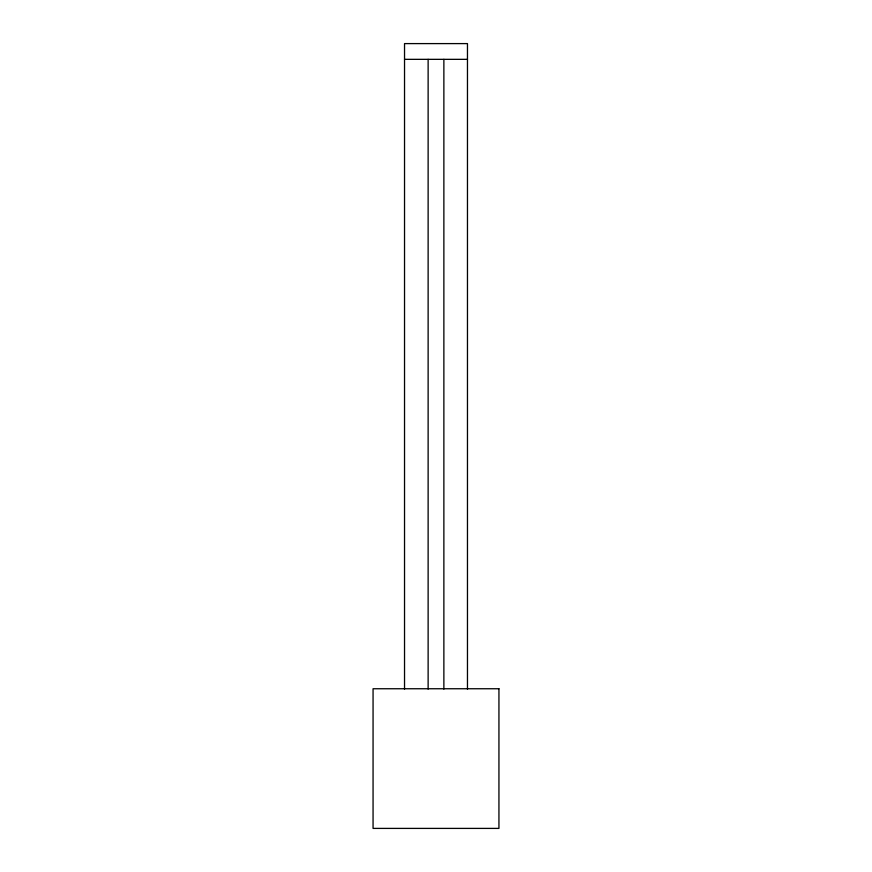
<?xml version="1.0" encoding="UTF-8"?>
<svg xmlns="http://www.w3.org/2000/svg" width="872" height="872" viewBox="0 0 872 872"><rect width="100%" height="100%" fill="white"/><g stroke="black" fill="none" stroke-linecap="round" stroke-linejoin="round"><path stroke-width="1.31" d="M404.532 59.34L467.468 59.34M467.468 689.12L467.468 43.6L404.532 43.6L404.532 689.12M443.87 59.34L443.87 689.12M428.13 59.34L428.13 689.12M498.937 688.749L373.063 688.749L373.063 828.4L498.937 828.4L498.937 688.749"/></g></svg>
